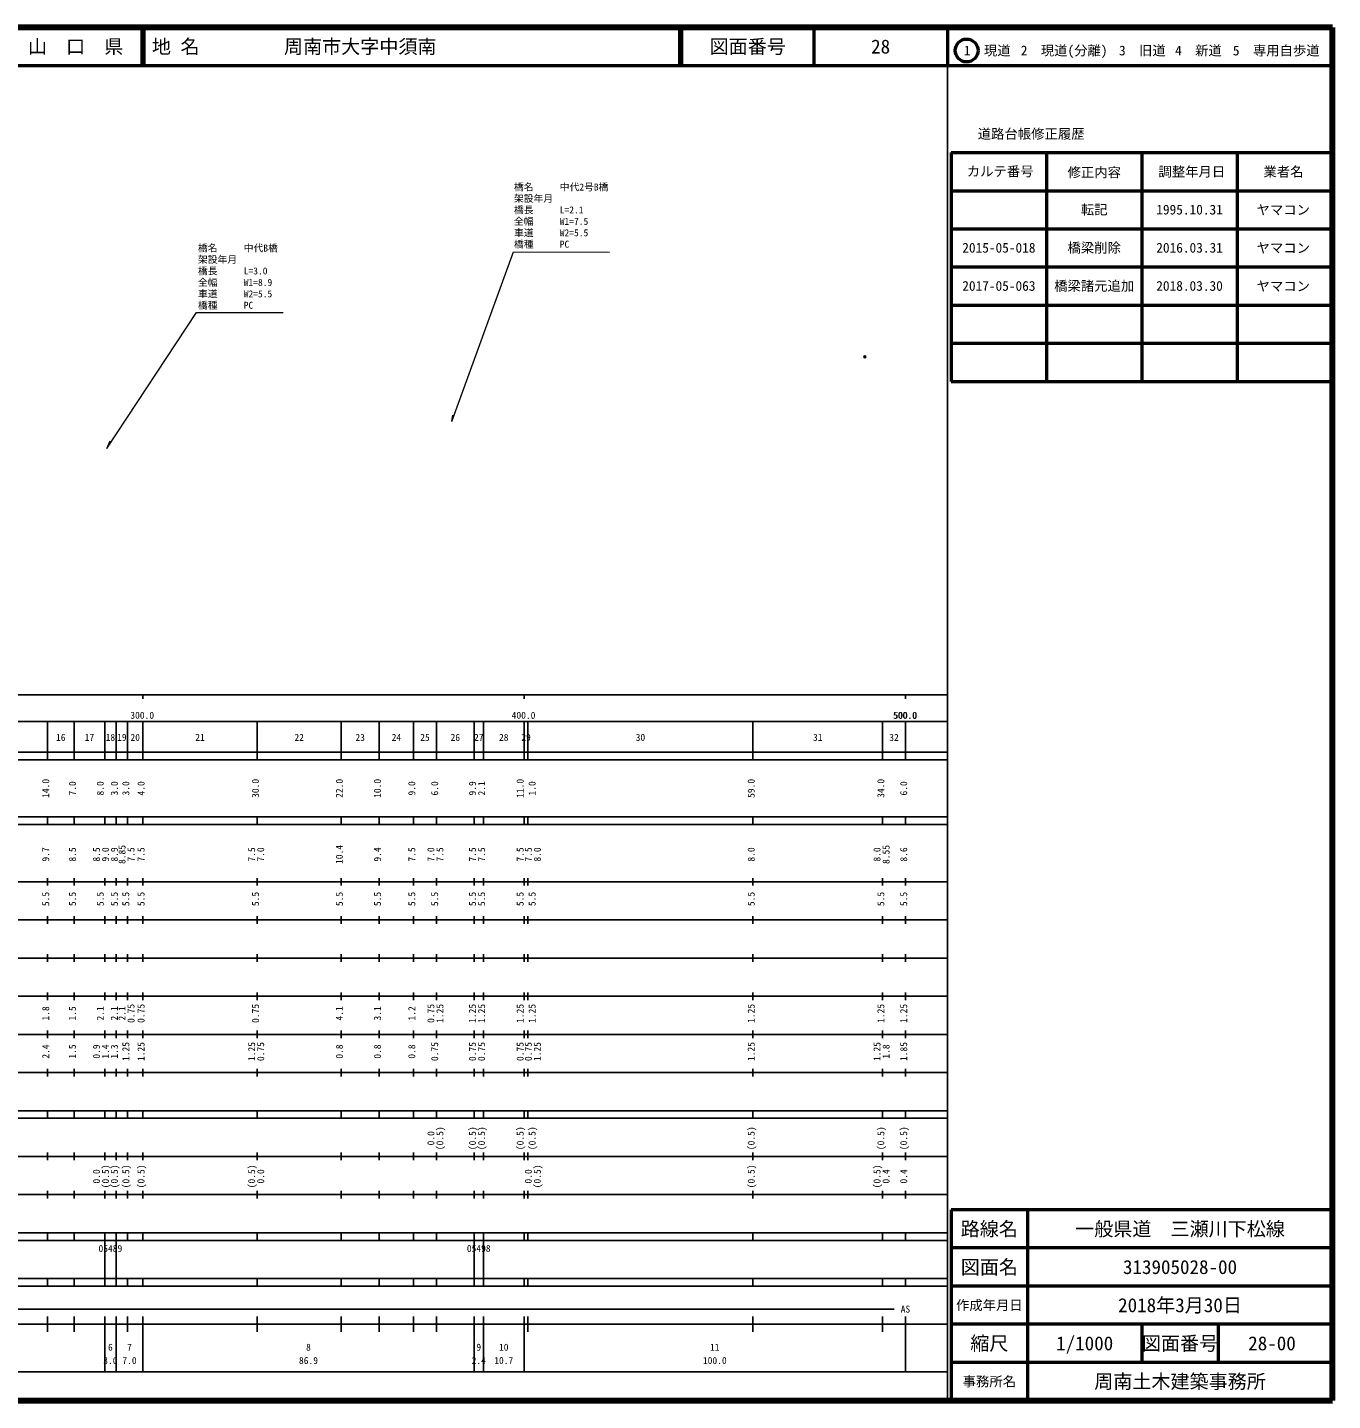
# Model space of a CAD drawing. Units: millimetres on the paper, with parts at other scales. Extents: x 40 to 680, y 20 to 380.
# Drawn here: x 337.7 to 680, y 20 to 380 of the extents above; entities that cross this region are included whole.
import ezdxf
from ezdxf.enums import TextEntityAlignment as Align

# ---------------------------------------------------------------- set-up
doc = ezdxf.new("R2010")
doc.units = ezdxf.units.MM
doc.header["$PDMODE"] = 32
doc.header["$PDSIZE"] = 0.5
for name, color, linetype in [('M-BMK-HTXT', 7, 'Continuous'), ('M-OTRS', 6, 'Continuous'), ('M-TTL-TXT', 7, 'Continuous')]:
    doc.layers.add(name, color=color, linetype=linetype)
for name, color, linetype, lineweight in [('M-STR-HTXT', 7, 'Continuous', 13), ('M-TTL', 2, 'Continuous', 140), ('M-TTL-BAND', 7, 'Continuous', 25), ('M-TTL-FRAM', 2, 'Continuous', 50), ('M-TTL-LINE', 7, 'Continuous', 50)]:
    doc.layers.add(name, color=color, linetype=linetype, lineweight=lineweight)
doc.styles.add('ＭＳ ゴシック', font='')
doc.styles.get('ＭＳ ゴシック').set_extended_font_data('MS Gothic')

msp = doc.modelspace()

# ---------------------------------------------------------------- linework, layer by layer
at = {"layer": 'M-OTRS'}
msp.add_point((557.353, 293.654), dxfattribs=at)
at = {"layer": 'M-STR-HTXT'}
for p, q in [((449.013, 276.67), (465.178, 321.158)), ((465.178, 321.158), (490.378, 321.11)), ((358.552, 269.648), (382.091, 305.255)), ((382.091, 305.255), (404.813, 305.271)), ((449.013, 276.67), (449.292, 278.368)), ((358.552, 269.648), (359.43, 271.643))]:
    msp.add_line(p, q, dxfattribs=at)
at = {"layer": 'M-TTL'}
for p, q in [((680, 380), (40, 380)), ((680, 20), (680, 380)), ((40, 20), (680, 20))]:
    msp.add_line(p, q, dxfattribs=at)
at = {"layer": 'M-TTL-BAND'}
for p, q in [((579, 20), (579, 370)), ((40, 205), (579, 205)), ((368, 205), (368, 204)), ((468, 205), (468, 204)), ((568, 205), (568, 204)), ((68, 198), (579, 198)), ((343, 188), (343, 198)), ((350, 188), (350, 198)), ((358, 188), (358, 198)), ((361, 188), (361, 198)), ((364, 188), (364, 198)), ((368, 188), (368, 198)), ((398, 188), (398, 198)), ((420, 188), (420, 198)), ((430, 188), (430, 198)), ((439, 188), (439, 198)), ((445, 188), (445, 198)), ((454.9, 188), (454.9, 198)), ((457.3, 188), (457.3, 198)), ((468, 188), (468, 198)), ((469, 188), (469, 198)), ((528, 188), (528, 198)), ((562, 188), (562, 198)), ((568, 188), (568, 198)), ((40, 190), (579, 190)), ((40, 188), (579, 188)), ((40, 173), (579, 173)), ((343, 171), (343, 173)), ((350, 171), (350, 173)), ((358, 171), (358, 173)), ((361, 171), (361, 173)), ((364, 171), (364, 173)), ((368, 171), (368, 173)), ((398, 171), (398, 173)), ((420, 171), (420, 173)), ((430, 171), (430, 173)), ((439, 171), (439, 173)), ((445, 171), (445, 173)), ((454.9, 171), (454.9, 173)), ((457.3, 171), (457.3, 173)), ((468, 171), (468, 173)), ((469, 171), (469, 173)), ((528, 171), (528, 173)), ((562, 171), (562, 173)), ((568, 171), (568, 173)), ((40, 171), (579, 171)), ((40, 156), (579, 156)), ((343, 155), (343, 157)), ((350, 155), (350, 157)), ((358, 155), (358, 157)), ((361, 155), (361, 157)), ((364, 155), (364, 157)), ((368, 155), (368, 157)), ((398, 155), (398, 157)), ((420, 155), (420, 157)), ((430, 155), (430, 157)), ((439, 155), (439, 157)), ((445, 155), (445, 157)), ((454.9, 155), (454.9, 157)), ((457.3, 155), (457.3, 157)), ((468, 155), (468, 157)), ((469, 155), (469, 157)), ((528, 155), (528, 157)), ((562, 155), (562, 157)), ((568, 155), (568, 157)), ((46, 146), (579, 146)), ((343, 145), (343, 147)), ((350, 145), (350, 147)), ((358, 145), (358, 147)), ((361, 145), (361, 147)), ((364, 145), (364, 147)), ((368, 145), (368, 147)), ((398, 145), (398, 147)), ((420, 145), (420, 147)), ((430, 145), (430, 147)), ((439, 145), (439, 147)), ((445, 145), (445, 147)), ((454.9, 145), (454.9, 147)), ((457.3, 145), (457.3, 147)), ((468, 145), (468, 147)), ((469, 145), (469, 147)), ((528, 145), (528, 147)), ((562, 145), (562, 147)), ((568, 145), (568, 147)), ((343, 135), (343, 137)), ((350, 135), (350, 137)), ((358, 135), (358, 137)), ((361, 135), (361, 137)), ((364, 135), (364, 137)), ((368, 135), (368, 137)), ((398, 135), (398, 137)), ((420, 135), (420, 137)), ((430, 135), (430, 137)), ((439, 135), (439, 137)), ((445, 135), (445, 137)), ((454.9, 135), (454.9, 137)), ((457.3, 135), (457.3, 137)), ((468, 135), (468, 137)), ((469, 135), (469, 137)), ((528, 135), (528, 137)), ((562, 135), (562, 137)), ((568, 135), (568, 137)), ((52, 136), (579, 136)), ((46, 126), (579, 126)), ((343, 125), (343, 127)), ((350, 125), (350, 127)), ((358, 125), (358, 127)), ((361, 125), (361, 127)), ((364, 125), (364, 127)), ((368, 125), (368, 127)), ((398, 125), (398, 127)), ((420, 125), (420, 127)), ((430, 125), (430, 127)), ((439, 125), (439, 127)), ((445, 125), (445, 127)), ((454.9, 125), (454.9, 127)), ((457.3, 125), (457.3, 127)), ((468, 125), (468, 127)), ((469, 125), (469, 127)), ((528, 125), (528, 127)), ((562, 125), (562, 127)), ((568, 125), (568, 127)), ((52, 116), (579, 116)), ((343, 115), (343, 117)), ((350, 115), (350, 117)), ((358, 115), (358, 117)), ((361, 115), (361, 117)), ((364, 115), (364, 117)), ((368, 115), (368, 117)), ((398, 115), (398, 117)), ((420, 115), (420, 117)), ((430, 115), (430, 117)), ((439, 115), (439, 117)), ((445, 115), (445, 117)), ((454.9, 115), (454.9, 117)), ((457.3, 115), (457.3, 117)), ((468, 115), (468, 117)), ((469, 115), (469, 117)), ((528, 115), (528, 117)), ((562, 115), (562, 117)), ((568, 115), (568, 117)), ((46, 106), (579, 106)), ((343, 105), (343, 107)), ((350, 105), (350, 107)), ((358, 105), (358, 107)), ((361, 105), (361, 107)), ((364, 105), (364, 107)), ((368, 105), (368, 107)), ((398, 105), (398, 107)), ((420, 105), (420, 107)), ((430, 105), (430, 107)), ((439, 105), (439, 107)), ((445, 105), (445, 107)), ((454.9, 105), (454.9, 107)), ((457.3, 105), (457.3, 107)), ((468, 105), (468, 107)), ((469, 105), (469, 107)), ((528, 105), (528, 107)), ((562, 105), (562, 107)), ((568, 105), (568, 107)), ((40, 96), (579, 96)), ((40, 94), (579, 94)), ((343, 94), (343, 96)), ((350, 94), (350, 96)), ((358, 94), (358, 96)), ((361, 94), (361, 96)), ((364, 94), (364, 96)), ((368, 94), (368, 96)), ((398, 94), (398, 96)), ((420, 94), (420, 96)), ((430, 94), (430, 96)), ((439, 94), (439, 96)), ((445, 94), (445, 96)), ((454.9, 94), (454.9, 96)), ((457.3, 94), (457.3, 96)), ((468, 94), (468, 96)), ((469, 94), (469, 96)), ((528, 94), (528, 96)), ((562, 94), (562, 96)), ((568, 94), (568, 96)), ((49, 84), (579, 84)), ((343, 83), (343, 85)), ((350, 83), (350, 85)), ((358, 83), (358, 85)), ((361, 83), (361, 85)), ((364, 83), (364, 85)), ((368, 83), (368, 85)), ((398, 83), (398, 85)), ((420, 83), (420, 85)), ((430, 83), (430, 85)), ((439, 83), (439, 85)), ((445, 83), (445, 85)), ((454.9, 83), (454.9, 85)), ((457.3, 83), (457.3, 85)), ((468, 83), (468, 85)), ((469, 83), (469, 85)), ((528, 83), (528, 85)), ((562, 83), (562, 85)), ((568, 83), (568, 85)), ((40, 74), (579, 74)), ((343, 73), (343, 75)), ((350, 73), (350, 75)), ((358, 73), (358, 75)), ((361, 73), (361, 75)), ((364, 73), (364, 75)), ((368, 73), (368, 75)), ((398, 73), (398, 75)), ((420, 73), (420, 75)), ((430, 73), (430, 75)), ((439, 73), (439, 75)), ((445, 73), (445, 75)), ((454.9, 73), (454.9, 75)), ((457.3, 73), (457.3, 75)), ((468, 73), (468, 75)), ((469, 73), (469, 75)), ((528, 73), (528, 75)), ((562, 73), (562, 75)), ((568, 73), (568, 75)), ((40, 64), (579, 64)), ((40, 62), (579, 62)), ((343, 62), (343, 64)), ((350, 62), (350, 64)), ((358, 62), (358, 64)), ((358, 52), (358, 62)), ((361, 62), (361, 64)), ((361, 52), (361, 62)), ((364, 62), (364, 64)), ((368, 62), (368, 64)), ((398, 62), (398, 64)), ((420, 62), (420, 64)), ((430, 62), (430, 64)), ((439, 62), (439, 64)), ((445, 62), (445, 64)), ((454.9, 62), (454.9, 64)), ((454.9, 52), (454.9, 62)), ((457.3, 62), (457.3, 64)), ((457.3, 52), (457.3, 62)), ((468, 62), (468, 64)), ((469, 62), (469, 64)), ((528, 62), (528, 64)), ((562, 62), (562, 64)), ((568, 62), (568, 64)), ((40, 52), (579, 52)), ((343, 50), (343, 52)), ((350, 50), (350, 52)), ((358, 50), (358, 52)), ((361, 50), (361, 52)), ((364, 50), (364, 52)), ((368, 50), (368, 52)), ((398, 50), (398, 52)), ((420, 50), (420, 52)), ((430, 50), (430, 52)), ((439, 50), (439, 52)), ((445, 50), (445, 52)), ((454.9, 50), (454.9, 52)), ((457.3, 50), (457.3, 52)), ((468, 50), (468, 52)), ((469, 50), (469, 52)), ((528, 50), (528, 52)), ((562, 50), (562, 52)), ((568, 50), (568, 52)), ((40, 50), (579, 50)), ((71, 44), (565, 44)), ((40, 40), (579, 40)), ((343, 38), (343, 42)), ((350, 38), (350, 42)), ((358, 27.5), (358, 42)), ((361, 27.5), (361, 42)), ((364, 38), (364, 42)), ((368, 27.5), (368, 42)), ((398, 38), (398, 42)), ((420, 38), (420, 42)), ((430, 38), (430, 42)), ((439, 38), (439, 42)), ((445, 38), (445, 42)), ((454.9, 27.5), (454.9, 42)), ((457.3, 27.5), (457.3, 42)), ((468, 27.5), (468, 42)), ((469, 38), (469, 42)), ((528, 38), (528, 42)), ((562, 38), (562, 42)), ((568, 27.5), (568, 42)), ((68, 27.5), (579, 27.5))]:
    msp.add_line(p, q, dxfattribs=at)
at = {"layer": 'M-TTL-FRAM'}
for p, q in [((580, 347.197), (580, 287.197)), ((580, 347.197), (680, 347.197)), ((580, 287.197), (680, 287.197)), ((680, 70), (580, 70)), ((580, 70), (580, 20))]:
    msp.add_line(p, q, dxfattribs=at)
at = {"layer": 'M-TTL-LINE'}
for p, q in [((367.75, 380), (367.75, 370)), ((368.25, 380), (368.25, 370)), ((508.747, 380), (508.747, 370)), ((509.247, 380), (509.247, 370)), ((543.997, 380), (543.997, 370)), ((579, 380), (579, 370)), ((40, 370), (680, 370)), ((605, 347.197), (605, 287.197)), ((630, 347.197), (630, 287.197)), ((655, 347.197), (655, 287.197)), ((580, 337.197), (680, 337.197)), ((580, 327.197), (680, 327.197)), ((580, 317.197), (680, 317.197)), ((580, 307.197), (680, 307.197)), ((580, 297.197), (680, 297.197)), ((600, 70), (600, 20)), ((680, 60), (580, 60)), ((680, 50), (580, 50)), ((680, 40), (580, 40)), ((630, 40), (630, 30)), ((650, 40), (650, 30)), ((680, 30), (580, 30))]:
    msp.add_line(p, q, dxfattribs=at)
msp.add_circle((584.031, 373.958), 3, dxfattribs=at)

# ---------------------------------------------------------------- texts
at = {"layer": 'M-BMK-HTXT', "style": 'ＭＳ ゴシック'}
for s, p in [('橋名', (465.337, 336.7)), ('中代2号B橋', (477.337, 336.7)), ('架設年月', (465.337, 333.7)), ('橋長', (465.337, 330.7)), ('L=2.1', (477.337, 330.7)), ('全幅', (465.337, 327.7)), ('W1=7.5', (477.337, 327.7)), ('橋種', (465.337, 321.7)), ('車道', (465.337, 324.7)), ('W2=5.5', (477.337, 324.7)), ('PC', (477.337, 321.7)), ('橋名', (382.462, 320.692)), ('中代B橋', (394.462, 320.692)), ('橋長', (382.462, 314.692)), ('架設年月', (382.462, 317.692)), ('L=3.0', (394.462, 314.692)), ('全幅', (382.462, 311.692)), ('W1=8.9', (394.462, 311.692)), ('車道', (382.462, 308.692)), ('W2=5.5', (394.462, 308.692)), ('橋種', (382.462, 305.692)), ('PC', (394.462, 305.692))]:
    msp.add_text(s, height=1.833, dxfattribs=at).set_placement(p, align=Align.BOTTOM_LEFT)
at = {"layer": 'M-TTL-BAND', "style": 'ＭＳ ゴシック'}
for s, p in [('300.0', (367.844, 198.195)), ('400.0', (467.844, 198.195)), ('500.0', (567.844, 198.195)), ('500.0', (568, 198.195)), ('16', (346.5, 192.405)), ('17', (354, 192.405)), ('18', (359.5, 192.405)), ('19', (362.5, 192.405)), ('20', (366, 192.405)), ('21', (383, 192.405)), ('22', (409, 192.405)), ('23', (425, 192.405)), ('24', (434.5, 192.405)), ('25', (442, 192.405)), ('26', (449.95, 192.405)), ('27', (456.1, 192.405)), ('28', (462.65, 192.405)), ('29', (468.5, 192.405)), ('30', (498.5, 192.405)), ('31', (545, 192.405)), ('32', (565, 192.405)), ('AS', (568, 42.5)), ('6', (359.5, 32.523)), ('7', (364.5, 32.523)), ('8', (411.45, 32.523)), ('9', (456.1, 32.523)), ('10', (462.65, 32.523)), ('11', (518, 32.523)), ('3.0', (359.5, 29.033)), ('7.0', (364.5, 29.033)), ('86.9', (411.45, 29.033)), ('2.4', (456.1, 29.033)), ('10.7', (462.65, 29.033)), ('100.0', (518, 29.033))]:
    msp.add_text(s, height=1.833, dxfattribs=at).set_placement(p, align=Align.BOTTOM_CENTER)
for s, p in [('14.0', (344, 180.5)), ('7.0', (351, 180.5)), ('8.0', (358.3, 180.5)), ('3.0', (362, 180.5)), ('3.0', (365, 180.5)), ('4.0', (369, 180.5)), ('30.0', (399, 180.5)), ('22.0', (421, 180.5)), ('10.0', (431, 180.5)), ('9.0', (440, 180.5)), ('6.0', (446, 180.5)), ('9.9', (455.9, 180.5)), ('2.1', (458.3, 180.5)), ('11.0', (468.41, 180.5)), ('1.0', (471.55, 180.5)), ('59.0', (529, 180.5)), ('34.0', (563, 180.5)), ('6.0', (569, 180.5)), ('9.7', (344, 163.174)), ('8.5', (351, 163.174)), ('8.5', (357.3, 163.174)), ('9.0', (359.67, 163.174)), ('8.9', (362, 163.174)), ('8.85', (364, 163.174)), ('7.5', (366.37, 163.174)), ('7.5', (369, 163.174)), ('7.5', (398, 163.174)), ('7.0', (400.37, 163.174)), ('10.4', (421, 163.174)), ('9.4', (431, 163.174)), ('7.5', (440, 163.174)), ('7.0', (445, 163.174)), ('7.5', (447.37, 163.174)), ('7.5', (455.9, 163.174)), ('7.5', (458.3, 163.174)), ('7.5', (468.41, 163.174)), ('7.5', (470.55, 163.174)), ('8.0', (472.92, 163.174)), ('8.0', (529, 163.174)), ('8.0', (562, 163.174)), ('8.55', (564.37, 163.174)), ('8.6', (569, 163.174)), ('5.5', (344, 151.5)), ('5.5', (351, 151.5)), ('5.5', (358.3, 151.5)), ('5.5', (362, 151.5)), ('5.5', (365, 151.5)), ('5.5', (369, 151.5)), ('5.5', (399, 151.5)), ('5.5', (421, 151.5)), ('5.5', (431, 151.5)), ('5.5', (440, 151.5)), ('5.5', (446, 151.5)), ('5.5', (455.9, 151.5)), ('5.5', (458.3, 151.5)), ('5.5', (468.41, 151.5)), ('5.5', (471.55, 151.5)), ('5.5', (529, 151.5)), ('5.5', (563, 151.5)), ('5.5', (569, 151.5)), ('1.8', (344, 121.5)), ('1.5', (351, 121.5)), ('2.1', (358.3, 121.5)), ('2.1', (362, 121.5)), ('2.1', (364, 121.5)), ('0.75', (366.37, 121.5)), ('0.75', (369, 121.5)), ('0.75', (399, 121.5)), ('4.1', (421, 121.5)), ('3.1', (431, 121.5)), ('1.2', (440, 121.5)), ('0.75', (445, 121.5)), ('1.25', (447.37, 121.5)), ('1.25', (455.9, 121.5)), ('1.25', (458.3, 121.5)), ('1.25', (468.41, 121.5)), ('1.25', (471.55, 121.5)), ('1.25', (529, 121.5)), ('1.25', (563, 121.5)), ('1.25', (569, 121.5)), ('2.4', (344, 111.5)), ('1.5', (351, 111.5)), ('0.9', (357.3, 111.5)), ('1.4', (359.67, 111.5)), ('1.3', (362, 111.5)), ('1.25', (365, 111.5)), ('1.25', (369, 111.5)), ('1.25', (398, 111.5)), ('0.75', (400.37, 111.5)), ('0.8', (421, 111.5)), ('0.8', (431, 111.5)), ('0.8', (440, 111.5)), ('0.75', (446, 111.5)), ('0.75', (455.9, 111.5)), ('0.75', (458.3, 111.5)), ('0.75', (468.41, 111.5)), ('0.75', (470.55, 111.5)), ('1.25', (472.92, 111.5)), ('1.25', (529, 111.5)), ('1.25', (562, 111.5)), ('1.8', (564.37, 111.5)), ('1.85', (569, 111.5)), ('0.0', (445, 88.764)), ('(0.5)', (447.37, 88.764)), ('(0.5)', (455.9, 88.764)), ('(0.5)', (458.3, 88.764)), ('(0.5)', (468.41, 88.764)), ('(0.5)', (471.55, 88.764)), ('(0.5)', (529, 88.764)), ('(0.5)', (563, 88.764)), ('(0.5)', (569, 88.764)), ('0.0', (357.3, 78.764)), ('(0.5)', (359.67, 78.764)), ('(0.5)', (362, 78.764)), ('(0.5)', (365, 78.764)), ('(0.5)', (369, 78.764)), ('(0.5)', (398, 78.764)), ('0.0', (400.37, 78.764)), ('0.0', (470.55, 78.764)), ('(0.5)', (472.92, 78.764)), ('(0.5)', (529, 78.764)), ('(0.5)', (562, 78.764)), ('0.4', (564.37, 78.764)), ('0.4', (569, 78.764))]:
    msp.add_text(s, height=1.833, rotation=90, dxfattribs=at).set_placement(p, align=Align.BOTTOM_CENTER)
for s, p in [('05489', (356.375, 58.405)), ('05498', (452.975, 58.405))]:
    msp.add_text(s, height=1.833, dxfattribs=at).set_placement(p, align=Align.BOTTOM_LEFT)
at = {"layer": 'M-TTL-TXT', "style": 'ＭＳ ゴシック'}
for s, height, p in [('山\u3000口\u3000県', 3.666, (350.375, 375)), ('図面番号', 3.666, (526.622, 375)), ('28', 3.666, (561.497, 375)), ('1\u3000現道', 2.566, (589.448, 373.958)), ('2\u3000現道(分離)', 2.566, (609.619, 373.958)), ('3\u3000旧道', 2.566, (630.121, 373.958)), ('4\u3000新道', 2.566, (644.824, 373.958)), ('5\u3000専用自歩道', 2.566, (665.228, 373.958)), ('道路台帳修正履歴', 2.566, (600.968, 352.113)), ('カルテ番号', 2.566, (592.839, 342.277)), ('修正内容', 2.566, (617.509, 342.023)), ('調整年月日', 2.566, (643.089, 342.197)), ('業者名', 2.566, (667.134, 342.197)), ('転記', 2.566, (617.5, 332.245)), ('1995.10.31', 2.566, (642.5, 332.245)), ('ヤマコン', 2.566, (667.077, 332.189)), ('2015-05-018', 2.566, (592.5, 322.245)), ('橋梁削除', 2.566, (617.5, 322.245)), ('2016.03.31', 2.566, (642.5, 322.245)), ('ヤマコン', 2.566, (667.077, 322.189)), ('2017-05-063', 2.566, (592.5, 312.245)), ('橋梁諸元追加', 2.566, (617.5, 312.245)), ('2018.03.30', 2.566, (642.5, 312.245)), ('ヤマコン', 2.566, (667.077, 312.189)), ('路線名', 3.666, (590, 65)), ('路線名', 3.666, (590, 65)), ('一般県道\u3000三瀬川下松線', 3.666, (640, 65)), ('図面名', 3.666, (590, 55)), ('図面名', 3.666, (590, 55)), ('313905028-00', 3.666, (640, 55)), ('2018年3月30日', 3.666, (640, 45)), ('作成年月日', 2.566, (590, 45)), ('作成年月日', 2.566, (590, 45)), ('縮尺', 3.666, (590, 35)), ('縮尺', 3.666, (590, 35)), ('1/1000', 3.666, (615, 35)), ('図面番号', 3.666, (640, 35)), ('図面番号', 3.666, (640, 35)), ('28-00', 3.666, (664.125, 35)), ('事務所名', 2.566, (590, 25)), ('事務所名', 2.566, (590, 25)), ('周南土木建築事務所', 3.666, (640, 25))]:
    msp.add_text(s, height=height, dxfattribs=at).set_placement(p, align=Align.MIDDLE_CENTER)
for s, p in [('地 名', (370.38, 375)), ('周南市大字中須南', (405.024, 375))]:
    msp.add_text(s, height=3.666, dxfattribs=at).set_placement(p, align=Align.MIDDLE_LEFT)

doc.saveas('drawing.dxf')
